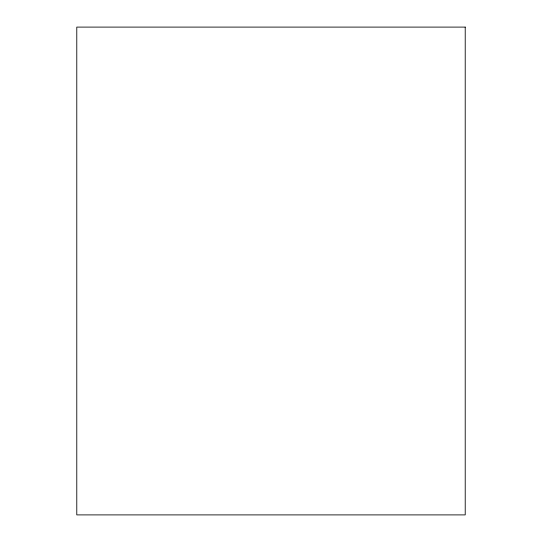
<?xml version="1.0" encoding="UTF-8"?>
<svg xmlns="http://www.w3.org/2000/svg" width="542" height="542" viewBox="0 0 542 542"><rect width="100%" height="100%" fill="white"/><g stroke="black" fill="none" stroke-linecap="round" stroke-linejoin="round"><path stroke-width="0.81" d="M465.219 27.1L76.781 27.1L76.781 514.9L465.219 514.9L465.219 27.1"/></g></svg>
